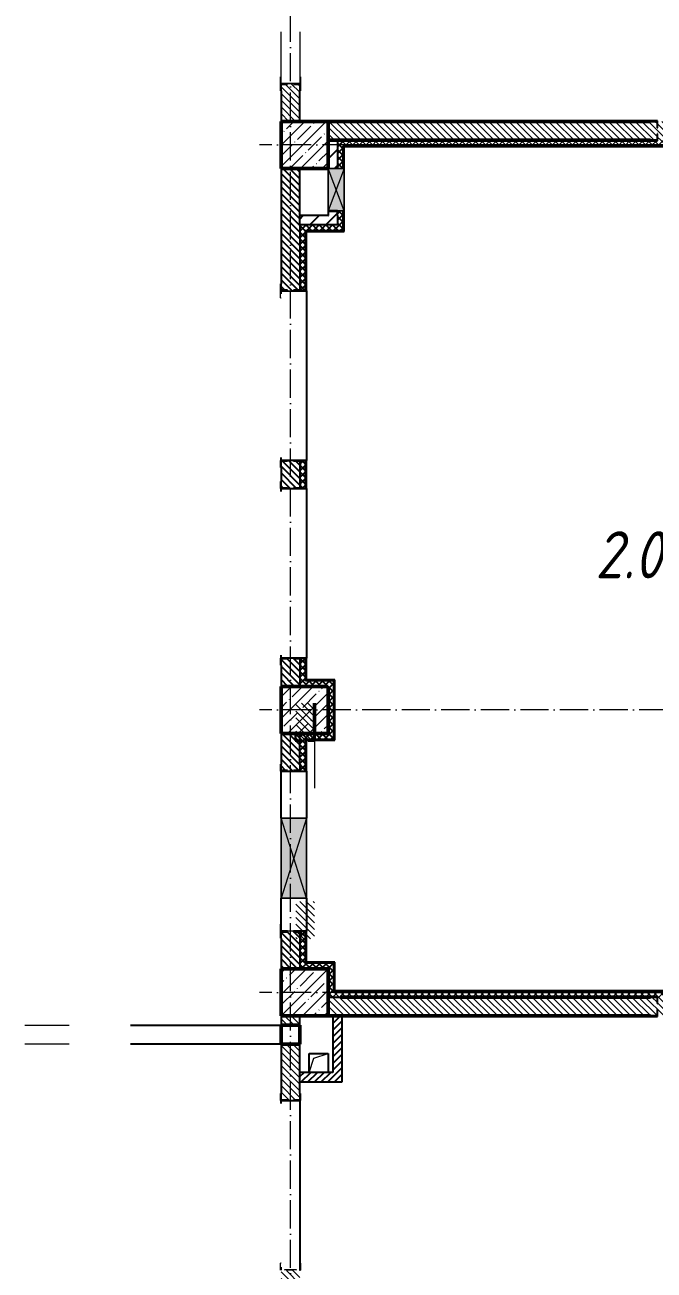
# Model space of a CAD drawing. Header units: millimetres. Extents: x -401725 to 250493, y 305116 to 802890.
# Drawn here: x 74938 to 81621, y 481397 to 494622 of the extents above; entities that cross this region are included whole.
import ezdxf

# ---------------------------------------------------------------- set-up
doc = ezdxf.new("R2010")
doc.units = ezdxf.units.MM
doc.linetypes.add('50_200_ШТРИХ_1Т_ш5_п1_п1_', pattern=[700, 500, -100, 0, -100])
for name, color, linetype, lineweight in [('A-DETL-GENF-OTLN', 7, 'Continuous', 9), ('A-GENM-____-MCUT', 7, 'Continuous', 25), ('A-GENM-____-OTLN', 7, 'Continuous', 9), ('A-GENM-____-OTLN-1', 7, 'Continuous', 25), ('A-GLAZ-____-OTLN', 7, 'Continuous', 9), ('A-WALL-____-MCUT-2', 7, 'Continuous', 50), ('A-WALL-____-PATT-1', 7, 'Continuous', 9), ('A-WALL-FNSH-MCUT-1', 7, 'Continuous', 9), ('I-WALL-____-OTLN', 7, 'Continuous', 9), ('S-COLS-____-MCUT', 7, 'Continuous', 50), ('S-COLS-____-OTLN', 7, 'Continuous', 9), ('S-GRID-____-OTLN-1', 7, '50_200_ШТРИХ_1Т_ш5_п1_п1_', 9), ('Марки помещений', 7, 'Continuous', 9)]:
    doc.layers.add(name, color=color, linetype=linetype, lineweight=lineweight)
doc.layers.add('A-WALL-____-PATT-2', color=7, linetype='Continuous', lineweight=9, true_color=0x787878)
doc.styles.add('ISOCPEUR_I_3', font='isocpeui.ttf', dxfattribs={"width": 0.85, "height": 2.2})
pattern_1 = [(135, (-15591.663, 459015.94), (-35.35534, -35.35534), [])]
pattern_2 = [(45, (-15591.663, 459015.94), (-35.35534, 35.35534), []), (135, (-15591.663, 459015.94), (-35.35534, -35.35534), [])]
pattern_3 = [(45, (-15591.663, 459015.94), (-35.35534, 35.35534), [])]
pattern_4 = [(45, (-15591.66, 459015.94), (-84.85281, 84.85281), [])]

# ---------------------------------------------------------------- blocks, each defined once
blk = doc.blocks.new('BSC_Колонна _Прямоугольная - 500х500-V27-АР1_План отверстий 2 этажа в осях 1-64_А-ГГ')
at = {"layer": 'S-COLS-____-OTLN'}
h = blk.add_hatch(dxfattribs=at)
h.set_pattern_fill('FP_56', color=256, style=0, pattern_type=2)
h.set_pattern_definition([(45, (-93500, -25331.04), (-114.04925, 114.04925), []), (45, (-93385.95, -25331.04), (-114.04925, 114.04925), [201.613, -40.323, 3.353, -36.97])])
h.paths.add_polyline_path([(-250, -250), (250, -250), (250, 250), (-250, 250)], flags=0)
at = {"layer": 'S-COLS-____-MCUT'}
for p, q in [((250, 250), (-250, 250)), ((-250, 250), (-250, -250)), ((250, -250), (250, 250)), ((-250, -250), (250, -250))]:
    blk.add_line(p, q, dxfattribs=at)
blk = doc.blocks.new('BSC_Колонна _Прямоугольная - 500х500-V29-АР1_План отверстий 2 этажа в осях 1-64_А-ГГ')
at = {"layer": 'S-COLS-____-OTLN'}
h = blk.add_hatch(dxfattribs=at)
h.set_pattern_fill('FP_58', color=256, style=0, pattern_type=2)
h.set_pattern_definition([(45, (-93500, -34331.04), (-114.04925, 114.04925), []), (45, (-93385.95, -34331.04), (-114.04925, 114.04925), [201.613, -40.323, 3.353, -36.97])])
h.paths.add_polyline_path([(-250, -250), (250, -250), (250, 250), (-250, 250)], flags=0)
at = {"layer": 'S-COLS-____-MCUT'}
for p, q in [((250, 250), (-250, 250)), ((-250, 250), (-250, -250)), ((250, -250), (250, 250)), ((-250, -250), (250, -250))]:
    blk.add_line(p, q, dxfattribs=at)
blk = doc.blocks.new('BSC_Колонна _Прямоугольная - 500х500-V35-АР1_План отверстий 2 этажа в осях 1-64_А-ГГ')
at = {"layer": 'S-COLS-____-OTLN'}
h = blk.add_hatch(dxfattribs=at)
h.set_pattern_fill('FP_64', color=256, style=0, pattern_type=2)
h.set_pattern_definition([(45, (-93500, -28331.04), (-114.04925, 114.04925), []), (45, (-93385.95, -28331.04), (-114.04925, 114.04925), [201.613, -40.323, 3.353, -36.97])])
h.paths.add_polyline_path([(-250, -250), (250, -250), (250, 250), (-250, 250), (-250, -75)], flags=0)
at = {"layer": 'S-COLS-____-MCUT'}
for p, q in [((250, 250), (-250, 250)), ((-250, 250), (-250, -250)), ((250, -250), (250, 250)), ((-250, -250), (250, -250))]:
    blk.add_line(p, q, dxfattribs=at)
blk = doc.blocks.new('АР_Перемычка - АР_Перемычка-28448550-АР1_План отверстий 2 этажа в осях 1-64_А-ГГ')
at = {"layer": 'A-GENM-____-OTLN'}
blk.add_line((-350, -100), (-342, -100), dxfattribs=at)
blk = doc.blocks.new('Фахверк_СКБ_Уголок - 200_3960-28268576-АР1_План отверстий 2 этажа в осях 1-64_А-ГГ')
at = {"layer": 'A-GENM-____-MCUT'}
for p, q in [((200, 156), (125, 156)), ((125, 156), (125, 81)), ((131, 81), (131, 150)), ((131, 150), (200, 150)), ((200, 150), (200, 156)), ((125, 81), (131, 81)), ((131, 19), (125, 19)), ((125, 19), (125, -56)), ((131, -50), (131, 19)), ((125, -56), (200, -56)), ((200, -50), (131, -50)), ((200, -56), (200, -50))]:
    blk.add_line(p, q, dxfattribs=at)
blk = doc.blocks.new('154_Стойка_СКБ_Уголок - СМ-2480_200-28346303-АР1_План отверстий 2 этажа в осях 1-64_А-ГГ')
at = {"layer": 'A-GENM-____-MCUT'}
for p, q in [((125, 156), (125, 81)), ((200, 156), (125, 156)), ((131, 81), (131, 150)), ((131, 150), (200, 150)), ((200, 150), (200, 156)), ((125, 81), (131, 81)), ((131, 19), (125, 19)), ((125, 19), (125, -56)), ((131, -50), (131, 19)), ((125, -56), (200, -56)), ((200, -50), (131, -50)), ((200, -56), (200, -50))]:
    blk.add_line(p, q, dxfattribs=at)
blk = doc.blocks.new('Стойка_Влож_Полоса боковая - Полоса-28213942-АР1_План отверстий 2 этажа в осях 1-64_А-ГГ')
at = {"layer": 'A-GENM-____-OTLN'}
for p, q in [((-5, 60), (0, 60)), ((-5, -60), (-5, 60)), ((0, 31), (0, -31)), ((0, -60), (-5, -60))]:
    blk.add_line(p, q, dxfattribs=at)
blk = doc.blocks.new('Стойка_Влож_Уголок_Опорный - Уголок-28213941-АР1_План отверстий 2 этажа в осях 1-64_А-ГГ')
at = {"layer": 'A-GENM-____-OTLN'}
for p, q in [((-212, -6), (-212, 0)), ((0, 0), (0, -6)), ((-212, -75), (-212, -6)), ((-212, -6), (-206, -6)), ((-212, -75), (-206, -75)), ((-6, -6), (0, -6)), ((-6, -75), (0, -75)), ((0, -6), (0, -75))]:
    blk.add_line(p, q, dxfattribs=at)
blk = doc.blocks.new('Стойка_Влож_Уголок_Опорный - Уголок-V141-АР1_План отверстий 2 этажа в осях 1-64_А-ГГ')
at = {"layer": 'A-GENM-____-OTLN'}
for p, q in [((0, 0), (0, -6)), ((-6, -6), (0, -6)), ((-6, -75), (0, -75)), ((0, -6), (0, -75))]:
    blk.add_line(p, q, dxfattribs=at)
blk = doc.blocks.new('Стойка_Влож_Уголок_Опорный - Уголок-V143-АР1_План отверстий 2 этажа в осях 1-64_А-ГГ')
at = {"layer": 'A-GENM-____-OTLN'}
for p, q in [((-212, -6), (-212, 0)), ((-212, -75), (-212, -6)), ((-212, -6), (-206, -6)), ((-212, -75), (-206, -75))]:
    blk.add_line(p, q, dxfattribs=at)
blk = doc.blocks.new('Фахверк_СКБ_Уголок - 200_3550-28267367-АР1_План отверстий 2 этажа в осях 1-64_А-ГГ')
at = {"layer": 'A-GENM-____-MCUT'}
for p, q in [((200, 156), (125, 156)), ((125, 156), (125, 81)), ((131, 81), (131, 150)), ((131, 150), (200, 150)), ((200, 150), (200, 156)), ((125, 81), (131, 81)), ((131, 19), (125, 19)), ((125, 19), (125, -56)), ((131, -50), (131, 19)), ((125, -56), (200, -56)), ((200, -50), (131, -50)), ((200, -56), (200, -50))]:
    blk.add_line(p, q, dxfattribs=at)
blk = doc.blocks.new('AR_Отверстие прямоугольное _в плите_ - AR_Отверстие прямоугольное _в плите_-30458127-АР1_План отверстий 2 этажа в осях 1-64_А-ГГ')
at = {"layer": 'A-GENM-____-OTLN'}
for p, q in [((100, 100), (-100, 100)), ((-100, 100), (-100, -100)), ((-100, -100), (-50, 50)), ((-50, 50), (100, 100)), ((100, -100), (100, 100))]:
    blk.add_line(p, q, dxfattribs=at)
blk = doc.blocks.new('BSC_Колонна _Прямоугольная1 - 200х200 _металл_-35201446-АР1_План отверстий 2 этажа в осях 1-64_А-ГГ')
at = {"layer": 'S-COLS-____-MCUT'}
for p, q in [((100, 100), (-100, 100)), ((-100, 100), (-100, -100)), ((100, -100), (100, 100)), ((-100, -100), (100, -100))]:
    blk.add_line(p, q, dxfattribs=at)
blk = doc.blocks.new('AR_Отверстие прямоугольное _в стене_ - AR_Отверстие прямоугольное _в стене__ОВ-36849991-АР1_План отверстий 2 этажа в осях 1-64_А-ГГ')
at = {"layer": 'A-GLAZ-____-OTLN'}
blk.add_hatch(color=256, dxfattribs=at).paths.add_polyline_path([(425, -100), (425, 170), (-425, 170), (-425, -100), (220, -100)], flags=0)
at = {"layer": 'A-DETL-GENF-OTLN'}
for p, q in [((-425, -100), (-425, 170)), ((-425, 170), (425, 170)), ((425, 170), (-425, -100)), ((-425, 170), (425, -100)), ((425, 170), (-425, 170)), ((-425, 170), (-425, -100)), ((425, 170), (425, -100)), ((425, -100), (425, 170)), ((425, -100), (-425, -100)), ((-425, -100), (425, -100))]:
    blk.add_line(p, q, dxfattribs=at)
blk = doc.blocks.new('AR_Отверстие прямоугольное _в стене_ - AR_Отверстие прямоугольное _в стене__ОВ-36849744-АР1_План отверстий 2 этажа в осях 1-64_А-ГГ')
at = {"layer": 'A-GLAZ-____-OTLN'}
blk.add_hatch(color=256, dxfattribs=at).paths.add_polyline_path([(225, -47), (225, 120), (-225, 120), (-225, -50), (225, -50)], flags=0)
at = {"layer": 'A-DETL-GENF-OTLN'}
for p, q in [((-225, -50), (-225, 120)), ((-225, 120), (225, 120)), ((225, 120), (-225, -50)), ((-225, 120), (225, -50)), ((225, 120), (-225, 120)), ((-225, 120), (-225, -50)), ((225, 120), (225, 50)), ((225, 50), (225, 120)), ((225, -50), (-225, -50)), ((-225, -50), (225, -50))]:
    blk.add_line(p, q, dxfattribs=at)
blk = doc.blocks.new('154_Фахверк_СКБ_Швеллер - Тип_100_3960_зеркало-36793856-АР1_План отверстий 2 этажа в осях 1-64_А-ГГ')
at = {"layer": 'A-GENM-____-MCUT'}
for p, q in [((175, 50), (125, 50)), ((125, 50), (125, -50)), ((128, 47), (175, 47)), ((128, -47), (128, 47)), ((175, 47), (175, 50)), ((125, -50), (175, -50)), ((175, -47), (128, -47)), ((175, -50), (175, -47))]:
    blk.add_line(p, q, dxfattribs=at)
blk = doc.blocks.new('2этаж')
at = {"layer": 'S-GRID-____-OTLN-1', "color": 251, "ltscale": 0.6, "true_color": 0x636466}
for p, q in [((77758.3, 454533.3), (77758.3, 508896.9)), ((88482.7, 493347), (77429.6, 493347)), ((88482.7, 487347), (77429.6, 487347)), ((88482.7, 484347), (77429.6, 484347))]:
    blk.add_line(p, q, dxfattribs=at)

msp = doc.modelspace()

# ---------------------------------------------------------------- hatches: boundary and pattern name
h = msp.add_hatch()
h.set_pattern_fill('FP_4', color=256, style=0, pattern_type=2)
h.set_pattern_definition(pattern_4)
h.paths.add_polyline_path([(78255.3366, 492596.983), (78255.3366, 492643.983), (78161.3366, 492643.983), (78161.3366, 492596.983), (78208.3366, 492596.983)], flags=0)
h.paths.add_polyline_path([(78158.3366, 493096.983), (78258.3366, 493096.983), (78258.3366, 493396.983), (78158.3366, 493396.983)], flags=0)
h = msp.add_hatch()
h.set_pattern_fill('FP_7', color=256, style=0, pattern_type=2)
h.set_pattern_definition(pattern_2)
h.paths.add_polyline_path([(78318.3366, 492436.983), (78318.3366, 492646.983), (78258.3366, 492646.983), (78258.3366, 492436.983)], flags=0)
h.paths.add_polyline_path([(78258.3366, 493096.983), (78318.3366, 493096.983), (78318.3366, 493396.983), (78258.3366, 493396.983)], flags=0)
h = msp.add_hatch()
h.set_pattern_fill('FP_6', color=256, style=0, pattern_type=2)
h.set_pattern_definition(pattern_1)
h.paths.add_polyline_path([(77858.3366, 487596.983), (77858.3366, 487890.983), (77789.3366, 487890.983), (77789.3366, 487896.983), (77727.3366, 487896.983), (77727.3366, 487890.983), (77658.3366, 487890.983), (77658.3366, 487596.983)], flags=0)
h.paths.add_polyline_path([(77789.3366, 489696.983), (77789.3366, 489702.983), (77858.3366, 489702.983), (77858.3366, 489990.983), (77789.3366, 489990.983), (77789.3366, 489996.983), (77727.3366, 489996.983), (77727.3366, 489990.983), (77658.3366, 489990.983), (77658.3366, 489702.983), (77727.3366, 489702.983), (77727.3366, 489696.983)], flags=0)
h.paths.add_polyline_path([(77789.3366, 491796.983), (77789.3366, 491802.983), (77858.3366, 491802.983), (77858.3366, 493096.983), (77658.3366, 493096.983), (77658.3366, 491802.983), (77727.3366, 491802.983), (77727.3366, 491796.983)], flags=0)
h = msp.add_hatch()
h.set_pattern_fill('FP_4', color=256, style=0, pattern_type=2)
h.set_pattern_definition(pattern_4)
h.paths.add_polyline_path([(77858.3366, 492496.983), (78258.3366, 492496.983), (78258.3366, 492596.983), (77858.3366, 492596.983)], flags=0)
h = msp.add_hatch()
h.set_pattern_fill('FP_7', color=256, style=0, pattern_type=2)
h.set_pattern_definition(pattern_2)
h.paths.add_polyline_path([(77918.3366, 487596.983), (77918.3366, 487896.983), (77864.3366, 487896.983), (77864.3366, 487821.983), (77858.3366, 487821.983), (77858.3366, 487596.983)], flags=0)
h.paths.add_polyline_path([(77918.3366, 489696.983), (77918.3366, 489996.983), (77864.3366, 489996.983), (77864.3366, 489921.983), (77858.3366, 489921.983), (77858.3366, 489771.983), (77864.3366, 489771.983), (77864.3366, 489696.983)], flags=0)
h.paths.add_polyline_path([(77918.3366, 491796.983), (77918.3366, 492496.983), (77858.3366, 492496.983), (77858.3366, 491871.983), (77864.3366, 491871.983), (77864.3366, 491796.983)], flags=0)
h = msp.add_hatch()
h.set_pattern_fill('FP_7', color=256, style=0, pattern_type=2)
h.set_pattern_definition(pattern_2)
h.paths.add_polyline_path([(77918.3366, 492436.983), (78258.3366, 492436.983), (78258.3366, 492496.983), (77918.3366, 492496.983)], flags=0)
h = msp.add_hatch()
h.set_pattern_fill('FP_7', color=256, style=0, pattern_type=2)
h.set_pattern_definition(pattern_2)
h.paths.add_polyline_path([(78158.3366, 487596.983), (78218.3366, 487596.983), (78218.3366, 487656.983), (77918.3366, 487656.983), (77918.3366, 487596.983), (78070.2543, 487596.983)], flags=0)
h = msp.add_hatch()
h.set_pattern_fill('FP_7', color=256, style=0, pattern_type=2)
h.set_pattern_definition(pattern_2)
h.paths.add_polyline_path([(78218.3366, 487036.983), (78218.3366, 487596.983), (78158.3366, 487596.983), (78158.3366, 487036.983)], flags=0)
h = msp.add_hatch()
h.set_pattern_fill('FP_6', color=256, style=0, pattern_type=2)
h.set_pattern_definition(pattern_1)
h.paths.add_polyline_path([(77698.3366, 484596.983), (77858.3366, 484596.983), (77858.3366, 484990.983), (77789.3366, 484990.983), (77789.3366, 484996.983), (77727.3366, 484996.983), (77727.3366, 484990.983), (77658.3366, 484990.983), (77658.3366, 484596.983)], flags=0)
h.paths.add_polyline_path([(77727.3366, 486696.983), (77789.3366, 486696.983), (77789.3366, 486702.983), (77858.3366, 486702.983), (77858.3366, 487096.983), (77658.3366, 487096.983), (77658.3366, 486702.983), (77727.3366, 486702.983)], flags=0)
h = msp.add_hatch()
h.set_pattern_fill('FP_7', color=256, style=0, pattern_type=2)
h.set_pattern_definition(pattern_2)
h.paths.add_polyline_path([(78158.3366, 487036.983), (78158.3366, 487096.983), (77858.3366, 487096.983), (77858.3366, 487036.983), (78070.2543, 487036.983)], flags=0)
h = msp.add_hatch()
h.set_pattern_fill('FP_7', color=256, style=0, pattern_type=2)
h.set_pattern_definition(pattern_2)
h.paths.add_polyline_path([(77858.3366, 484596.983), (77918.3366, 484596.983), (77918.3366, 484996.983), (77864.3366, 484996.983), (77864.3366, 484921.983), (77858.3366, 484921.983)], flags=0)
h.paths.add_polyline_path([(77864.3366, 486696.983), (77918.3366, 486696.983), (77918.3366, 487036.983), (77858.3366, 487036.983), (77858.3366, 486771.983), (77864.3366, 486771.983), (77864.3366, 486702.983)], flags=0)
h = msp.add_hatch()
h.set_pattern_fill('FP_7', color=256, style=0, pattern_type=2)
h.set_pattern_definition(pattern_2)
h.paths.add_polyline_path([(77928.3366, 484596.983), (78158.3366, 484596.983), (78158.3366, 484656.983), (77918.3366, 484656.983), (77918.3366, 484596.983)], flags=0)
h = msp.add_hatch()
h.set_pattern_fill('FP_7', color=256, style=0, pattern_type=2)
h.set_pattern_definition(pattern_2)
h.paths.add_polyline_path([(78158.3366, 484296.983), (78218.3366, 484296.983), (78218.3366, 484656.983), (78158.3366, 484656.983), (78158.3366, 484596.983)], flags=0)
h = msp.add_hatch()
h.set_pattern_fill('FP_5', color=256, style=0, pattern_type=2)
h.set_pattern_definition(pattern_3)
h.paths.add_polyline_path([(78308.3366, 483496.983), (78308.3366, 484096.983), (78208.3366, 484096.983), (78208.3366, 483496.983)], flags=0)
h = msp.add_hatch()
h.set_pattern_fill('FP_5', color=256, style=0, pattern_type=2)
h.set_pattern_definition(pattern_3)
h.paths.add_polyline_path([(77858.3366, 483396.983), (78308.3366, 483396.983), (78308.3366, 483496.983), (77858.3366, 483496.983)], flags=0)
at = {"layer": 'A-WALL-____-PATT-1'}
h = msp.add_hatch(dxfattribs=at)
h.set_pattern_fill('FP_6', color=256, style=0, pattern_type=2)
h.set_pattern_definition(pattern_1)
h.paths.add_polyline_path([(77858.3366, 493596.983), (77858.3366, 493990.983), (77789.3366, 493990.983), (77789.3366, 493996.983), (77727.3366, 493996.983), (77727.3366, 493990.983), (77658.3366, 493990.983), (77658.3366, 493596.983), (77818.3366, 493596.983)], flags=0)
h.paths.add_polyline_path([(77789.3366, 495696.983), (77789.3366, 495702.983), (77858.3366, 495702.983), (77858.3366, 496096.983), (77658.3366, 496096.983), (77658.3366, 495702.983), (77727.3366, 495702.983), (77727.3366, 495696.983)], flags=0)
h = msp.add_hatch(dxfattribs=at)
h.set_pattern_fill('FP_6', color=256, style=0, pattern_type=2)
h.set_pattern_definition(pattern_1)
h.paths.add_polyline_path([(85158.3366, 493396.983), (85158.3366, 493596.983), (81658.3366, 493596.983), (81658.3366, 493527.983), (81652.3366, 493527.983), (81652.3366, 493596.983), (78158.3366, 493596.983), (78158.3366, 493396.983), (81652.3366, 493396.983), (81652.3366, 493465.983), (81658.3366, 493465.983), (81658.3366, 493396.983), (85140.1114, 493396.983)], flags=0)
h = msp.add_hatch(dxfattribs=at)
h.set_pattern_fill('FP_6', color=256, style=0, pattern_type=2)
h.set_pattern_definition([(135, (-15435.24, 450335.454), (-35.35534, -35.35534), [])])
h.paths.add_polyline_path([(78014.7624, 484916.4964), (78014.7624, 485310.4964), (77945.7624, 485310.4964), (77945.7624, 485316.4964), (77883.7624, 485316.4964), (77883.7624, 485310.4964), (77814.7624, 485310.4964), (77814.7624, 484916.4964), (77974.7624, 484916.4964)], flags=0)
h.paths.add_polyline_path([(77945.7624, 487016.4964), (77945.7624, 487022.4964), (78014.7624, 487022.4964), (78014.7624, 487416.4964), (77814.7624, 487416.4964), (77814.7624, 487022.4964), (77883.7624, 487022.4964), (77883.7624, 487016.4964)], flags=0)
h = msp.add_hatch(dxfattribs=at)
h.set_pattern_fill('FP_6', color=256, style=0, pattern_type=2)
h.set_pattern_definition(pattern_1)
h.paths.add_polyline_path([(85140.1114, 484096.983), (85158.3366, 484096.983), (85158.3366, 484296.983), (81658.3366, 484296.983), (81658.3366, 484227.983), (81652.3366, 484227.983), (81652.3366, 484296.983), (78158.3366, 484296.983), (78158.3366, 484096.983), (81652.3366, 484096.983), (81652.3366, 484165.983), (81658.3366, 484165.983), (81658.3366, 484096.983), (83372.6471, 484096.983)], flags=0)
h = msp.add_hatch(dxfattribs=at)
h.set_pattern_fill('FP_6', color=256, style=0, pattern_type=2)
h.set_pattern_definition(pattern_1)
h.paths.add_polyline_path([(77858.3366, 478596.983), (77858.3366, 480021.983), (77658.3366, 480021.983), (77658.3366, 478596.983)], flags=0)
h.paths.add_polyline_path([(77658.3366, 480971.983), (77858.3366, 480971.983), (77858.3366, 481390.983), (77789.3366, 481390.983), (77789.3366, 481396.983), (77727.3366, 481396.983), (77727.3366, 481390.983), (77658.3366, 481390.983), (77658.3366, 481321.983)], flags=0)
h.paths.add_polyline_path([(77789.3366, 483196.983), (77789.3366, 483202.983), (77858.3366, 483202.983), (77858.3366, 483796.983), (77658.3366, 483796.983), (77658.3366, 483202.983), (77727.3366, 483202.983), (77727.3366, 483196.983)], flags=0)
h.paths.add_polyline_path([(77658.3366, 483996.983), (77858.3366, 483996.983), (77858.3366, 484096.983), (77658.3366, 484096.983)], flags=0)
at = {"layer": 'A-WALL-____-PATT-2'}
h = msp.add_hatch(dxfattribs=at)
h.set_pattern_fill('FP_7', color=256, style=0, pattern_type=2)
h.set_pattern_definition(pattern_2)
h.paths.add_polyline_path([(85088.3366, 493336.983), (85098.3366, 493336.983), (85098.3366, 493396.983), (81658.3366, 493396.983), (81658.3366, 493390.983), (81583.3366, 493390.983), (81583.3366, 493396.983), (78318.3366, 493396.983), (78318.3366, 493336.983), (83372.6471, 493336.983)], flags=0)
h = msp.add_hatch(dxfattribs=at)
h.set_pattern_fill('FP_7', color=256, style=0, pattern_type=2)
h.set_pattern_definition(pattern_2)
h.paths.add_polyline_path([(85098.3366, 484296.983), (85098.3366, 484356.983), (78218.3366, 484356.983), (78218.3366, 484296.983), (81583.3366, 484296.983), (81583.3366, 484302.983), (81658.3366, 484302.983), (81658.3366, 484296.983), (85088.3366, 484296.983)], flags=0)

# ---------------------------------------------------------------- linework, layer by layer
for p, q in [((77658.3366, 493921.983), (77658.3366, 493596.983)), ((77858.3366, 493596.983), (77858.3366, 493921.983)), ((78258.3366, 493396.983), (78258.3366, 493096.983)), ((78318.3366, 493096.983), (78318.3366, 493336.983)), ((78328.3366, 493096.983), (78328.3366, 493326.983)), ((77658.3366, 493096.983), (77658.3366, 491871.983)), ((77858.3366, 492496.983), (77858.3366, 493096.983)), ((78318.3366, 492436.983), (78318.3366, 492646.983)), ((78328.3366, 492426.983), (78328.3366, 492646.983)), ((78158.3366, 492596.983), (77858.3366, 492596.983)), ((78258.3366, 492596.983), (78258.3366, 492496.983)), ((77858.3366, 492496.983), (77858.3366, 491871.983)), ((78258.3366, 492496.983), (77858.3366, 492496.983)), ((77918.3366, 491796.983), (77918.3366, 492436.983)), ((77918.3366, 492436.983), (78318.3366, 492436.983)), ((77928.3366, 491796.983), (77928.3366, 492426.983)), ((77928.3366, 492426.983), (78328.3366, 492426.983)), ((77658.3366, 491766.983), (77658.3366, 491796.983)), ((77864.3366, 491796.983), (77918.3366, 491796.983)), ((77918.3366, 491796.983), (77928.3366, 491796.983)), ((77928.3366, 491796.983), (77928.3366, 489996.983)), ((77658.3366, 489996.983), (77658.3366, 490026.983)), ((77789.3366, 489996.983), (77727.3366, 489996.983)), ((77918.3366, 489996.983), (77864.3366, 489996.983)), ((77928.3366, 489996.983), (77918.3366, 489996.983)), ((77918.3366, 489696.983), (77918.3366, 489996.983)), ((77928.3366, 489696.983), (77928.3366, 489996.983)), ((77658.3366, 489921.983), (77658.3366, 489771.983)), ((77858.3366, 489921.983), (77858.3366, 489771.983)), ((77658.3366, 489666.983), (77658.3366, 489696.983)), ((77727.3366, 489696.983), (77789.3366, 489696.983)), ((77864.3366, 489696.983), (77918.3366, 489696.983)), ((77918.3366, 489696.983), (77928.3366, 489696.983)), ((77928.3366, 489696.983), (77928.3366, 487896.983)), ((77658.3366, 487896.983), (77658.3366, 487926.983)), ((77789.3366, 487896.983), (77727.3366, 487896.983)), ((77918.3366, 487896.983), (77864.3366, 487896.983)), ((77928.3366, 487896.983), (77918.3366, 487896.983)), ((77918.3366, 487656.983), (77918.3366, 487896.983)), ((77928.3366, 487666.983), (77928.3366, 487896.983)), ((77658.3366, 487821.983), (77658.3366, 487596.983)), ((77858.3366, 487821.983), (77858.3366, 487596.983)), ((78218.3366, 487656.983), (77918.3366, 487656.983)), ((78228.3366, 487666.983), (77928.3366, 487666.983)), ((78218.3366, 487036.983), (78218.3366, 487656.983)), ((78228.3366, 487026.983), (78228.3366, 487666.983)), ((77658.3366, 487096.983), (77658.3366, 486771.983)), ((77858.3366, 486771.983), (77858.3366, 487096.983)), ((77918.3366, 487036.983), (78218.3366, 487036.983)), ((77918.3366, 486696.983), (77918.3366, 487036.983)), ((77928.3366, 487026.983), (78228.3366, 487026.983)), ((77928.3366, 486696.983), (77928.3366, 487026.983)), ((77658.3366, 486196.983), (77658.3366, 486696.983)), ((77727.3366, 486696.983), (77789.3366, 486696.983)), ((77864.3366, 486696.983), (77918.3366, 486696.983)), ((77918.3366, 486696.983), (77928.3366, 486696.983)), ((77928.3366, 486696.983), (77928.3366, 486196.983)), ((77658.3366, 484996.983), (77658.3366, 485346.983)), ((77928.3366, 485346.983), (77928.3366, 484996.983)), ((77918.3366, 484996.983), (77864.3366, 484996.983)), ((77928.3366, 484996.983), (77918.3366, 484996.983)), ((77918.3366, 484656.983), (77918.3366, 484996.983)), ((77928.3366, 484666.983), (77928.3366, 484996.983)), ((77658.3366, 484921.983), (77658.3366, 484596.983)), ((77858.3366, 484921.983), (77858.3366, 484596.983)), ((78218.3366, 484656.983), (77918.3366, 484656.983)), ((78228.3366, 484666.983), (77928.3366, 484666.983)), ((78218.3366, 484356.983), (78218.3366, 484656.983)), ((78228.3366, 484366.983), (78228.3366, 484666.983)), ((78158.3366, 484296.983), (78287.7336, 484296.983)), ((77658.3366, 484096.983), (77658.3366, 483996.983)), ((77858.3366, 483996.983), (77858.3366, 484096.983)), ((78208.3366, 484096.983), (78208.3366, 483496.983)), ((78308.3366, 483396.983), (78308.3366, 484096.983)), ((76058.3366, 483996.983), (77658.3366, 483996.983)), ((77658.3366, 483796.983), (76058.3366, 483796.983)), ((77658.3366, 483796.983), (77658.3366, 483271.983)), ((77858.3366, 483271.983), (77858.3366, 483796.983)), ((77958.3366, 483696.983), (78158.3366, 483696.983)), ((77958.3366, 483496.983), (77958.3366, 483696.983)), ((78158.3366, 483696.983), (78158.3366, 483496.983)), ((78208.3366, 483496.983), (77858.3366, 483496.983)), ((77858.3366, 483396.983), (78308.3366, 483396.983)), ((77658.3366, 483166.983), (77658.3366, 483196.983)), ((77727.3366, 483196.983), (77789.3366, 483196.983)), ((77858.3366, 483196.983), (77858.3366, 481396.983)), ((77658.3366, 481396.983), (77658.3366, 481426.983))]:
    msp.add_line(p, q)
at = {"layer": 'A-WALL-____-MCUT-2'}
for p, q in [((81583.3366, 493596.983), (78158.3366, 493596.983)), ((81583.3366, 493396.983), (78158.3366, 493396.983)), ((78318.3366, 493336.983), (85098.3366, 493336.983)), ((78014.7624, 487091.4964), (78014.7624, 487416.4964)), ((85098.3366, 484356.983), (78218.3366, 484356.983)), ((81583.3366, 484296.983), (78287.7336, 484296.983)), ((78158.3366, 484096.983), (81583.3366, 484096.983))]:
    msp.add_line(p, q, dxfattribs=at)
at = {"layer": 'A-WALL-FNSH-MCUT-1'}
for p, q in [((78328.3366, 493326.983), (85088.3366, 493326.983)), ((85088.3366, 484366.983), (78228.3366, 484366.983))]:
    msp.add_line(p, q, dxfattribs=at)
at = {"layer": 'I-WALL-____-OTLN'}
for p, q in [((77658.3366, 493996.983), (77658.3366, 494546.983)), ((77858.3366, 494546.983), (77858.3366, 493996.983)), ((78014.7624, 487016.4964), (78014.7624, 486516.4964)), ((74938.3366, 483996.983), (75408.3366, 483996.983)), ((75408.3366, 483796.983), (74938.3366, 483796.983))]:
    msp.add_line(p, q, dxfattribs=at)

# ---------------------------------------------------------------- block references
at = {"color": 18, "true_color": 0x000000}
msp.add_blockref('2этаж', (0, 0), dxfattribs=at)
for name, p, rotation in [('Стойка_Влож_Уголок_Опорный - Уголок-28213941-АР1_План отверстий 2 этажа в осях 1-64_А-ГГ', (77652.3366, 493996.983), 180), ('154_Стойка_СКБ_Уголок - СМ-2480_200-28346303-АР1_План отверстий 2 этажа в осях 1-64_А-ГГ', (77708.3366, 494121.983), 269.9999999999999), ('Стойка_Влож_Полоса боковая - Полоса-28213942-АР1_План отверстий 2 этажа в осях 1-64_А-ГГ', (77758.3366, 493996.983), 269.9999999999999), ('AR_Отверстие прямоугольное _в стене_ - AR_Отверстие прямоугольное _в стене__ОВ-36849744-АР1_План отверстий 2 этажа в осях 1-64_А-ГГ', (78208.3366, 492871.983), 270), ('154_Фахверк_СКБ_Швеллер - Тип_100_3960_зеркало-36793856-АР1_План отверстий 2 этажа в осях 1-64_А-ГГ', (78208.3366, 492771.983), 270), ('154_Стойка_СКБ_Уголок - СМ-2480_200-28346303-АР1_План отверстий 2 этажа в осях 1-64_А-ГГ', (77808.3366, 491671.983), 89.9999999999999), ('Стойка_Влож_Полоса боковая - Полоса-28213942-АР1_План отверстий 2 этажа в осях 1-64_А-ГГ', (77758.3366, 491796.983), 89.99999999999991), ('Фахверк_СКБ_Уголок - 200_3960-28268576-АР1_План отверстий 2 этажа в осях 1-64_А-ГГ', (77708.3366, 490121.983), 269.9999999999999), ('Фахверк_СКБ_Уголок - 200_3960-28268576-АР1_План отверстий 2 этажа в осях 1-64_А-ГГ', (77808.3366, 489571.983), 89.9999999999999), ('Фахверк_СКБ_Уголок - 200_3960-28268576-АР1_План отверстий 2 этажа в осях 1-64_А-ГГ', (77708.3366, 488021.983), 269.9999999999999), ('Фахверк_СКБ_Уголок - 200_3960-28268576-АР1_План отверстий 2 этажа в осях 1-64_А-ГГ', (77808.3366, 486571.983), 89.9999999999999), ('AR_Отверстие прямоугольное _в стене_ - AR_Отверстие прямоугольное _в стене__ОВ-36849991-АР1_План отверстий 2 этажа в осях 1-64_А-ГГ', (77758.3366, 485771.983), 269.9999999999999), ('Стойка_Влож_Уголок_Опорный - Уголок-V141-АР1_План отверстий 2 этажа в осях 1-64_А-ГГ', (77652.3366, 484996.983), 180), ('154_Стойка_СКБ_Уголок - СМ-2480_200-28346303-АР1_План отверстий 2 этажа в осях 1-64_А-ГГ', (77708.3366, 485121.983), 269.9999999999999), ('Стойка_Влож_Полоса боковая - Полоса-28213942-АР1_План отверстий 2 этажа в осях 1-64_А-ГГ', (77758.3366, 484996.983), 269.9999999999999), ('АР_Перемычка - АР_Перемычка-28448550-АР1_План отверстий 2 этажа в осях 1-64_А-ГГ', (77758.3366, 484996.983), 89.9999999999999), ('BSC_Колонна _Прямоугольная1 - 200х200 _металл_-35201446-АР1_План отверстий 2 этажа в осях 1-64_А-ГГ', (77758.3366, 483896.983), 270.0000000000001), ('Фахверк_СКБ_Уголок - 200_3960-28268576-АР1_План отверстий 2 этажа в осях 1-64_А-ГГ', (77808.3366, 483071.983), 89.9999999999999), ('Стойка_Влож_Уголок_Опорный - Уголок-28213941-АР1_План отверстий 2 этажа в осях 1-64_А-ГГ', (77652.3366, 481396.983), 180), ('Стойка_Влож_Полоса боковая - Полоса-28213942-АР1_План отверстий 2 этажа в осях 1-64_А-ГГ', (77758.3366, 481396.983), 269.9999999999999)]:
    msp.add_blockref(name, p, dxfattribs=dict(rotation=rotation))
for name, p in [('BSC_Колонна _Прямоугольная - 500х500-V29-АР1_План отверстий 2 этажа в осях 1-64_А-ГГ', (77908.3366, 493346.983)), ('Стойка_Влож_Уголок_Опорный - Уголок-V143-АР1_План отверстий 2 этажа в осях 1-64_А-ГГ', (77864.3366, 491796.983)), ('BSC_Колонна _Прямоугольная - 500х500-V35-АР1_План отверстий 2 этажа в осях 1-64_А-ГГ', (77908.3366, 487346.983)), ('BSC_Колонна _Прямоугольная - 500х500-V27-АР1_План отверстий 2 этажа в осях 1-64_А-ГГ', (77908.3366, 484346.983)), ('AR_Отверстие прямоугольное _в плите_ - AR_Отверстие прямоугольное _в плите_-30458127-АР1_План отверстий 2 этажа в осях 1-64_А-ГГ', (78058.3366, 483596.983))]:
    msp.add_blockref(name, p)
at = {"layer": 'A-GENM-____-OTLN-1'}
for name, p, rotation in [('Фахверк_СКБ_Уголок - 200_3550-28267367-АР1_План отверстий 2 этажа в осях 1-64_А-ГГ', (81783.3366, 493546.983), 180), ('Фахверк_СКБ_Уголок - 200_3960-28268576-АР1_План отверстий 2 этажа в осях 1-64_А-ГГ', (77964.7624, 486891.4964), 89.9999999999999), ('Фахверк_СКБ_Уголок - 200_3550-28267367-АР1_План отверстий 2 этажа в осях 1-64_А-ГГ', (81783.3366, 484246.983), 180)]:
    msp.add_blockref(name, p, dxfattribs=dict(at, rotation=rotation))

# ---------------------------------------------------------------- texts
at = {"layer": 'Марки помещений', "insert": (80996.0058, 489244.3306), "char_height": 500, "width": 785.65375, "attachment_point": 1, "style": 'ISOCPEUR_I_3'}
msp.add_mtext('2.038', dxfattribs=at)

doc.saveas('drawing.dxf')
